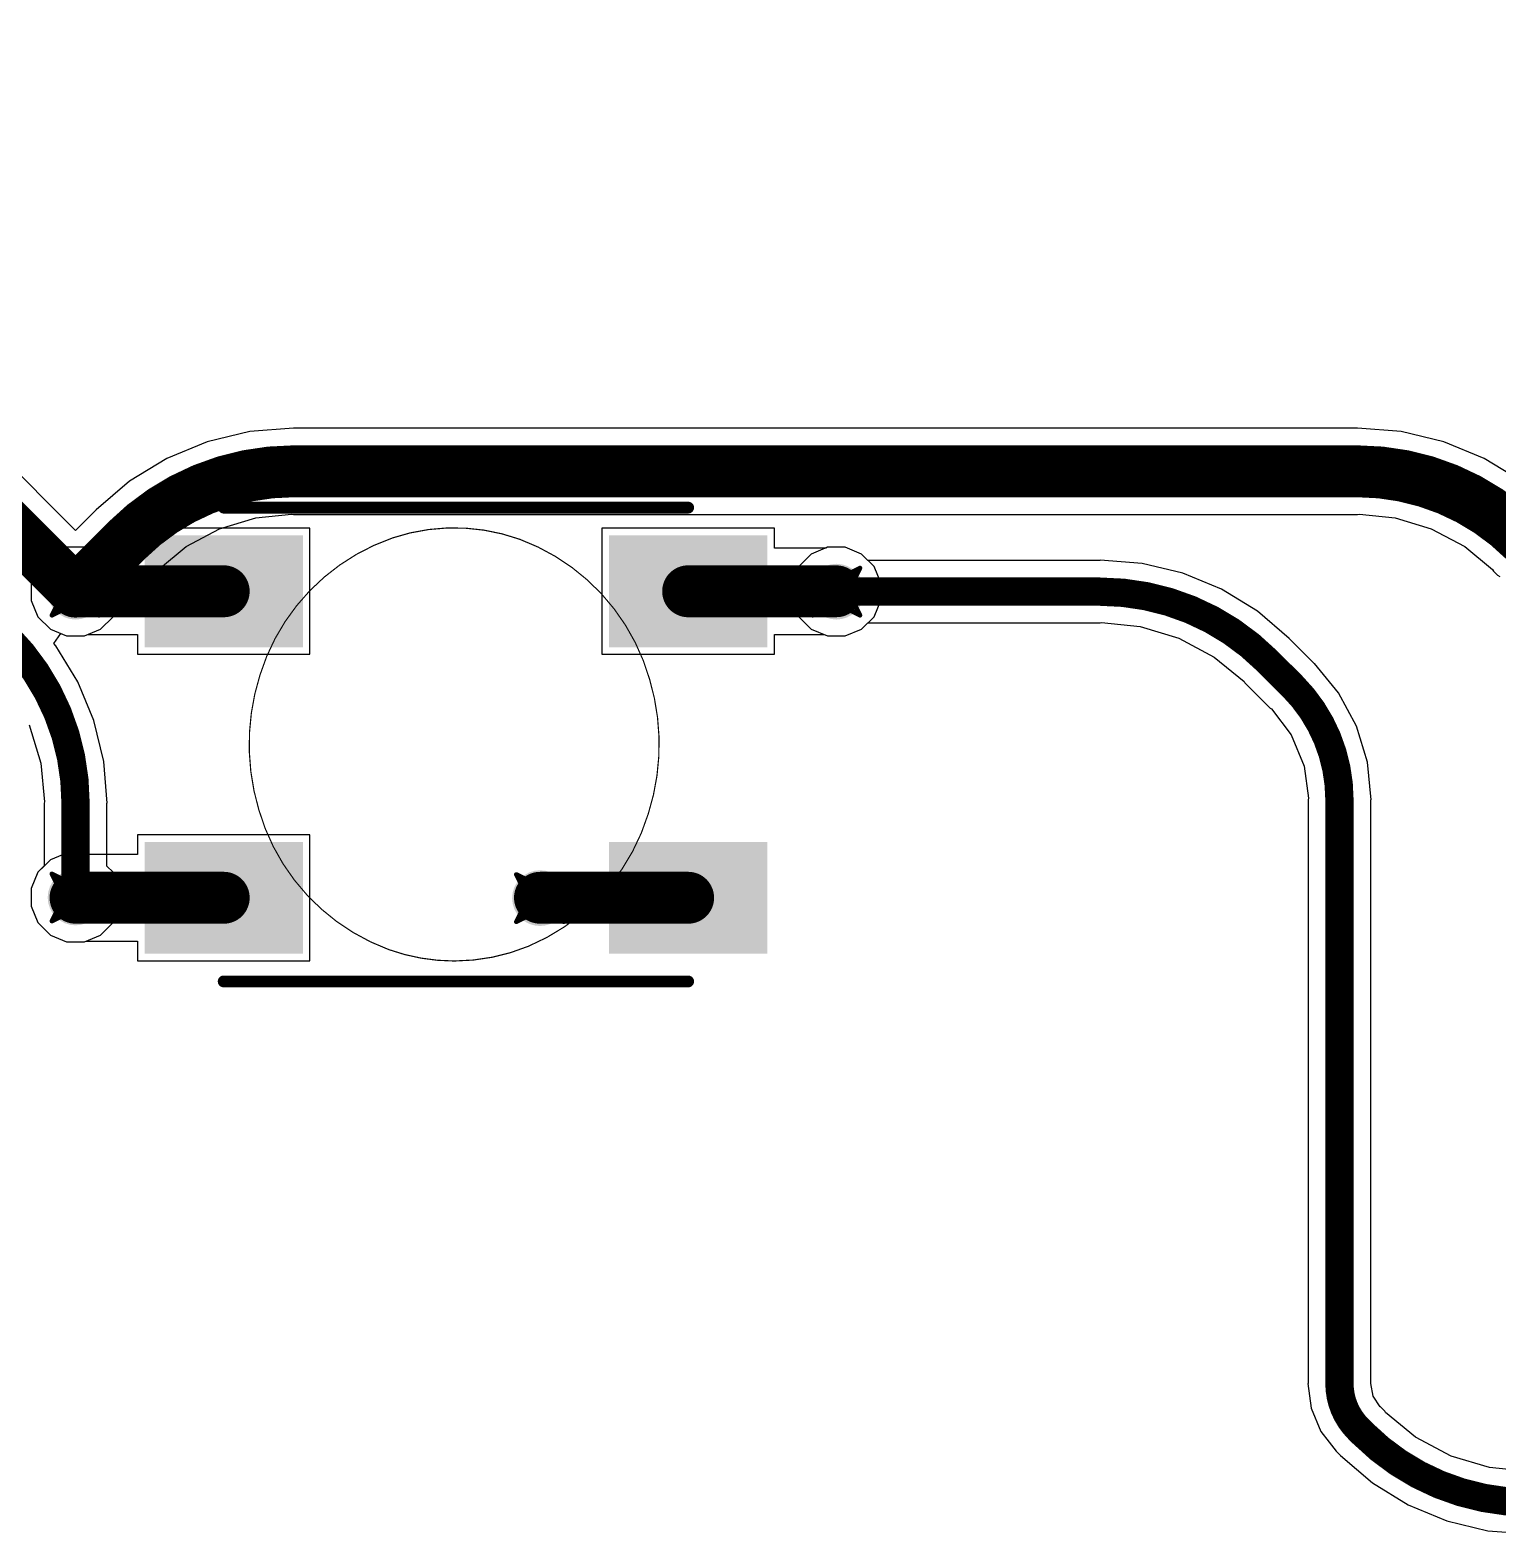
# Model space of a CAD drawing. Header units: inches. Extents: x -11 to 1110, y -7 to 455.
# Drawn here: x 149.17 to 164.98, y 293.23 to 309.42 of the extents above; entities that cross this region are included whole.
import ezdxf

# ---------------------------------------------------------------- set-up
doc = ezdxf.new("R2010")
doc.units = ezdxf.units.IN
for name, color, linetype in [('Bottom Layer', 5, 'Continuous'), ('Drill Drawing', 1, 'Continuous'), ('Mechanical 7', 56, 'Continuous'), ('Top Layer', 1, 'Continuous'), ('Top Overlay', 2, 'Continuous'), ('Top Paste', 8, 'Continuous'), ('Top Solder', 216, 'Continuous'), ('Via Holes', 16, 'Continuous')]:
    doc.layers.add(name, color=color, linetype=linetype)

msp = doc.modelspace()

# ---------------------------------------------------------------- hatches: boundary and pattern name
at = {"layer": 'Bottom Layer'}
h = msp.add_hatch(color=5, dxfattribs=at)
edge = h.paths.add_edge_path()
edge.add_arc((149.664, 303.377), 0.3, 0, 360)
h = msp.add_hatch(color=5, dxfattribs=at)
edge = h.paths.add_edge_path()
edge.add_arc((157.855, 303.377), 0.3, 0, 360)
h = msp.add_hatch(color=5, dxfattribs=at)
edge = h.paths.add_edge_path()
edge.add_arc((149.664, 300.084), 0.3, 0, 360)
h = msp.add_hatch(color=5, dxfattribs=at)
edge = h.paths.add_edge_path()
edge.add_arc((154.664, 300.077), 0.3, 0, 360)
at = {"layer": 'Top Layer'}
for points in [[(150.509, 303.881), (152.009, 303.881), (152.009, 302.881), (150.509, 302.881)], [(157.009, 302.881), (155.509, 302.881), (155.509, 303.881), (157.009, 303.881)], [(150.509, 300.581), (152.009, 300.581), (152.009, 299.581), (150.509, 299.581)], [(155.509, 300.581), (157.009, 300.581), (157.009, 299.581), (155.509, 299.581)]]:
    msp.add_hatch(color=1, dxfattribs=at).paths.add_polyline_path(points)
h = msp.add_hatch(color=1, dxfattribs=at)
edge = h.paths.add_edge_path()
edge.add_arc((149.664, 303.377), 0.3, 0, 360)
h = msp.add_hatch(color=1, dxfattribs=at)
edge = h.paths.add_edge_path()
edge.add_arc((157.855, 303.377), 0.3, 0, 360)
h = msp.add_hatch(color=1, dxfattribs=at)
edge = h.paths.add_edge_path()
edge.add_arc((149.664, 300.084), 0.3, 0, 360)
h = msp.add_hatch(color=1, dxfattribs=at)
edge = h.paths.add_edge_path()
edge.add_arc((154.664, 300.077), 0.3, 0, 360)
at = {"layer": 'Top Paste'}
for points in [[(150.509, 303.881), (152.009, 303.881), (152.009, 302.881), (150.509, 302.881)], [(157.009, 302.881), (155.509, 302.881), (155.509, 303.881), (157.009, 303.881)], [(150.509, 300.581), (152.009, 300.581), (152.009, 299.581), (150.509, 299.581)], [(155.509, 300.581), (157.009, 300.581), (157.009, 299.581), (155.509, 299.581)]]:
    msp.add_hatch(color=8, dxfattribs=at).paths.add_polyline_path(points)
at = {"layer": 'Top Solder'}
for points in [[(150.408, 303.982), (152.111, 303.982), (152.111, 302.779), (150.408, 302.779)], [(157.111, 302.779), (155.408, 302.779), (155.408, 303.982), (157.111, 303.982)], [(150.408, 300.682), (152.111, 300.682), (152.111, 299.479), (150.408, 299.479)], [(155.408, 300.682), (157.111, 300.682), (157.111, 299.479), (155.408, 299.479)]]:
    msp.add_hatch(color=216, dxfattribs=at).paths.add_polyline_path(points)
at = {"layer": 'Via Holes'}
h = msp.add_hatch(color=7, dxfattribs=at)
edge = h.paths.add_edge_path()
edge.add_arc((149.664, 303.377), 0.15, 0, 360)
h = msp.add_hatch(color=7, dxfattribs=at)
edge = h.paths.add_edge_path()
edge.add_arc((157.855, 303.377), 0.15, 0, 360)
h = msp.add_hatch(color=7, dxfattribs=at)
edge = h.paths.add_edge_path()
edge.add_arc((149.664, 300.084), 0.15, 0, 360)
h = msp.add_hatch(color=7, dxfattribs=at)
edge = h.paths.add_edge_path()
edge.add_arc((154.664, 300.077), 0.15, 0, 360)

# ---------------------------------------------------------------- linework, layer by layer
at = {"layer": 'Bottom Layer'}
for p, q in [((149.664, 304.037), (144.276, 309.424)), ((151.541, 305.102), (151.082, 304.992)), ((152.011, 305.139), (151.541, 305.102)), ((163.464, 305.139), (152.011, 305.139)), ((152.011, 305.139), (152.011, 305.139)), ((163.934, 305.102), (163.464, 305.139)), ((163.464, 305.139), (163.464, 305.139)), ((164.393, 304.992), (163.934, 305.102)), ((151.082, 304.992), (150.646, 304.812)), ((164.829, 304.812), (164.393, 304.992)), ((150.646, 304.812), (150.244, 304.565)), ((165.231, 304.565), (164.829, 304.812)), ((150.244, 304.565), (149.885, 304.259)), ((149.886, 304.259), (149.664, 304.037)), ((149.885, 304.259), (149.886, 304.259)), ((149.886, 304.259), (149.886, 304.259)), ((151.215, 304.055), (151.605, 304.173)), ((151.605, 304.173), (151.99, 304.211)), ((151.99, 304.211), (152.011, 304.207)), ((152.011, 304.207), (163.464, 304.207)), ((163.464, 304.207), (163.485, 304.211)), ((163.485, 304.211), (163.87, 304.173)), ((163.87, 304.173), (164.26, 304.055)), ((150.856, 303.863), (151.215, 304.055)), ((164.26, 304.055), (164.619, 303.863)), ((150.557, 303.617), (150.856, 303.863)), ((157.584, 303.782), (157.45, 303.648)), ((157.76, 303.855), (157.584, 303.782)), ((157.95, 303.855), (157.76, 303.855)), ((158.125, 303.782), (157.95, 303.855)), ((158.194, 303.714), (158.125, 303.782)), ((164.619, 303.863), (164.918, 303.617)), ((157.45, 303.648), (157.377, 303.472)), ((160.695, 303.714), (158.194, 303.714)), ((161.146, 303.681), (160.695, 303.716)), ((160.695, 303.716), (160.695, 303.714)), ((161.585, 303.576), (161.146, 303.681)), ((150.08, 303.135), (150.545, 303.599)), ((150.545, 303.599), (150.557, 303.617)), ((157.377, 303.472), (157.377, 303.282)), ((162.002, 303.403), (161.585, 303.576)), ((164.918, 303.617), (164.93, 303.599)), ((164.93, 303.599), (164.974, 303.556)), ((164.974, 303.556), (164.996, 303.541)), ((162.388, 303.167), (162.002, 303.403)), ((150.069, 303.107), (150.08, 303.135)), ((157.377, 303.282), (157.45, 303.107)), ((162.731, 302.873), (162.388, 303.167)), ((149.759, 302.9), (149.934, 302.972)), ((149.934, 302.972), (150.069, 303.107)), ((157.45, 303.107), (157.584, 302.972)), ((157.584, 302.972), (157.76, 302.9)), ((157.95, 302.9), (158.125, 302.972)), ((158.125, 302.972), (158.194, 303.041)), ((158.194, 303.041), (160.695, 303.041)), ((160.695, 303.041), (160.71, 303.044)), ((160.71, 303.044), (161.126, 303.003)), ((161.126, 303.003), (161.54, 302.877)), ((149.429, 302.82), (149.505, 302.926)), ((149.453, 302.792), (149.429, 302.82)), ((149.505, 302.926), (149.568, 302.9)), ((149.568, 302.9), (149.759, 302.9)), ((157.76, 302.9), (157.95, 302.9)), ((161.54, 302.877), (161.922, 302.673)), ((162.729, 302.871), (162.731, 302.873)), ((163.001, 302.6), (162.729, 302.871)), ((149.689, 302.407), (149.453, 302.792)), ((161.922, 302.673), (162.245, 302.408)), ((163.004, 302.602), (163.001, 302.6)), ((163.262, 302.288), (163.004, 302.602)), ((149.862, 301.989), (149.689, 302.407)), ((162.245, 302.408), (162.253, 302.395)), ((162.253, 302.395), (162.525, 302.124)), ((163.453, 301.929), (163.262, 302.288)), ((162.525, 302.124), (162.54, 302.114)), ((162.54, 302.114), (162.752, 301.837)), ((149.163, 301.944), (149.289, 301.53)), ((149.967, 301.55), (149.862, 301.989)), ((163.572, 301.54), (163.453, 301.929)), ((162.752, 301.837), (162.892, 301.498)), ((149.289, 301.53), (149.33, 301.114)), ((150.003, 301.1), (149.967, 301.55)), ((163.611, 301.135), (163.572, 301.54)), ((162.892, 301.498), (162.938, 301.153)), ((149.33, 301.114), (149.327, 301.1)), ((149.327, 301.1), (149.327, 300.423)), ((150, 300.423), (150, 301.1)), ((150, 301.1), (150.003, 301.1)), ((162.938, 301.153), (162.935, 301.135)), ((162.935, 301.135), (162.935, 294.851)), ((163.608, 294.851), (163.608, 301.135)), ((163.608, 301.135), (163.611, 301.135)), ((149.327, 300.423), (149.258, 300.355)), ((150.069, 300.355), (150, 300.423)), ((149.258, 300.355), (149.186, 300.179)), ((150.141, 300.179), (150.069, 300.355)), ((149.186, 300.179), (149.186, 299.989)), ((150.141, 299.989), (150.141, 300.179)), ((149.186, 299.989), (149.258, 299.814)), ((150.069, 299.814), (150.141, 299.989)), ((149.258, 299.814), (149.393, 299.679)), ((149.934, 299.679), (150.069, 299.814)), ((149.393, 299.679), (149.568, 299.606)), ((149.568, 299.606), (149.759, 299.606)), ((149.759, 299.606), (149.934, 299.679)), ((162.935, 294.851), (162.932, 294.851)), ((162.932, 294.851), (162.967, 294.584)), ((163.608, 294.85), (163.608, 294.851)), ((163.634, 294.714), (163.608, 294.85)), ((163.711, 294.6), (163.634, 294.714)), ((162.967, 294.584), (163.071, 294.335)), ((163.712, 294.599), (163.711, 294.6)), ((163.759, 294.552), (163.712, 294.599)), ((163.767, 294.54), (163.759, 294.552)), ((164.09, 294.274), (163.767, 294.54)), ((163.071, 294.335), (163.16, 294.218)), ((164.472, 294.07), (164.09, 294.274)), ((163.16, 294.218), (163.234, 294.121)), ((163.234, 294.121), (163.234, 294.121)), ((163.234, 294.121), (163.235, 294.121)), ((163.235, 294.121), (163.281, 294.074)), ((163.281, 294.074), (163.281, 294.074)), ((163.281, 294.074), (163.281, 294.074)), ((163.281, 294.074), (163.625, 293.781)), ((164.886, 293.945), (164.472, 294.07)), ((165.302, 293.904), (164.886, 293.945)), ((163.625, 293.781), (164.01, 293.545)), ((164.01, 293.545), (164.427, 293.372)), ((164.427, 293.372), (164.867, 293.266)), ((164.867, 293.266), (165.317, 293.231))]:
    msp.add_line(p, q, dxfattribs=at)
for points in [[(143.947, 309.094, 0.559, 0.559, 0), (149.664, 303.377, 0.559, 0.559, 0)], [(150.215, 303.929, 0.559, 0.559, -0.198912), (152.011, 304.673, 0.559, 0.559, 0)], [(152.011, 304.673, 0.559, 0.559, 0), (163.464, 304.673, 0.559, 0.559, 0)], [(163.464, 304.673, 0.559, 0.559, -0.198912), (165.26, 303.929, 0.559, 0.559, 0)], [(149.664, 303.377, 0.559, 0.559, 0), (150.215, 303.929, 0.559, 0.559, 0)], [(157.855, 303.377, 0.305, 0.305, 0), (160.695, 303.377, 0.305, 0.305, 0)], [(160.695, 303.377, 0.305, 0.305, -0.198912), (162.491, 302.633, 0.305, 0.305, 0)], [(148.92, 302.896, 0.305, 0.305, -0.198912), (149.664, 301.1, 0.305, 0.305, 0)], [(162.491, 302.633, 0.305, 0.305, 0), (162.763, 302.362, 0.305, 0.305, 0)], [(162.763, 302.362, 0.305, 0.305, -0.198912), (163.271, 301.135, 0.305, 0.305, 0)], [(149.664, 300.084, 0.305, 0.305, 0), (149.664, 301.1, 0.305, 0.305, 0)], [(163.271, 294.851, 0.305, 0.305, 0), (163.271, 301.135, 0.305, 0.305, 0)], [(163.474, 294.361, 0.305, 0.305, -0.19878), (163.271, 294.851, 0.305, 0.305, 0)], [(163.474, 294.361, 0.305, 0.305, 0), (163.521, 294.314, 0.305, 0.305, 0)], [(163.474, 294.361, 0.305, 0.305, 0), (163.474, 294.361, 0.305, 0.305, 0)], [(163.474, 294.361, 0.305, 0.305, -0.000127), (163.474, 294.361, 0.305, 0.305, 0)], [(165.317, 293.57, 0.305, 0.305, -0.198912), (163.521, 294.314, 0.305, 0.305, 0)]]:
    msp.add_lwpolyline(points, format="xyseb", dxfattribs=at)
for points in [[(151.872, 304.673, 0.279, 0.279, 1), (152.151, 304.673, 0.279, 0.279, 1)], [(151.872, 304.673, 0.279, 0.279, 1), (152.151, 304.673, 0.279, 0.279, 1)], [(163.324, 304.673, 0.279, 0.279, 1), (163.603, 304.673, 0.279, 0.279, 1)], [(163.324, 304.673, 0.279, 0.279, 1), (163.603, 304.673, 0.279, 0.279, 1)], [(150.075, 303.929, 0.279, 0.279, 1), (150.355, 303.929, 0.279, 0.279, 1)], [(150.075, 303.929, 0.279, 0.279, 1), (150.355, 303.929, 0.279, 0.279, 1)], [(149.524, 303.377, 0.279, 0.279, 1), (149.803, 303.377, 0.279, 0.279, 1)], [(149.524, 303.377, 0.279, 0.279, 1), (149.803, 303.377, 0.279, 0.279, 1)], [(157.779, 303.377, 0.152, 0.152, 1), (157.931, 303.377, 0.152, 0.152, 1)], [(160.619, 303.377, 0.152, 0.152, 1), (160.772, 303.377, 0.152, 0.152, 1)], [(160.619, 303.377, 0.152, 0.152, 1), (160.772, 303.377, 0.152, 0.152, 1)], [(162.415, 302.633, 0.152, 0.152, 1), (162.568, 302.633, 0.152, 0.152, 1)], [(162.415, 302.633, 0.152, 0.152, 1), (162.568, 302.633, 0.152, 0.152, 1)], [(162.687, 302.362, 0.152, 0.152, 1), (162.839, 302.362, 0.152, 0.152, 1)], [(162.687, 302.362, 0.152, 0.152, 1), (162.839, 302.362, 0.152, 0.152, 1)], [(149.587, 301.1, 0.152, 0.152, 1), (149.74, 301.1, 0.152, 0.152, 1)], [(149.587, 301.1, 0.152, 0.152, 1), (149.74, 301.1, 0.152, 0.152, 1)], [(163.195, 301.135, 0.152, 0.152, 1), (163.347, 301.135, 0.152, 0.152, 1)], [(163.195, 301.135, 0.152, 0.152, 1), (163.347, 301.135, 0.152, 0.152, 1)], [(149.587, 300.084, 0.152, 0.152, 1), (149.74, 300.084, 0.152, 0.152, 1)], [(163.195, 294.851, 0.152, 0.152, 1), (163.347, 294.851, 0.152, 0.152, 1)], [(163.195, 294.851, 0.152, 0.152, 1), (163.347, 294.851, 0.152, 0.152, 1)], [(163.398, 294.361, 0.152, 0.152, 1), (163.551, 294.361, 0.152, 0.152, 1)], [(163.398, 294.361, 0.152, 0.152, 1), (163.55, 294.361, 0.152, 0.152, 1)], [(163.398, 294.361, 0.152, 0.152, 1), (163.551, 294.361, 0.152, 0.152, 1)], [(163.398, 294.361, 0.152, 0.152, 1), (163.551, 294.361, 0.152, 0.152, 1)], [(163.398, 294.361, 0.152, 0.152, 1), (163.55, 294.361, 0.152, 0.152, 1)], [(163.398, 294.361, 0.152, 0.152, 1), (163.55, 294.361, 0.152, 0.152, 1)], [(163.445, 294.314, 0.152, 0.152, 1), (163.597, 294.314, 0.152, 0.152, 1)], [(163.445, 294.314, 0.152, 0.152, 1), (163.597, 294.314, 0.152, 0.152, 1)]]:
    msp.add_lwpolyline(points, format="xyseb", close=True, dxfattribs=at)
at = {"layer": 'Drill Drawing'}
for points in [[(149.41, 303.631, 0.0508, 0.0508, 0), (149.664, 303.504, 0.0508, 0.0508, 0)], [(149.41, 303.631, 0.0508, 0.0508, 0), (149.537, 303.377, 0.0508, 0.0508, 0)], [(149.664, 303.504, 0.0508, 0.0508, 0), (149.918, 303.631, 0.0508, 0.0508, 0)], [(149.791, 303.377, 0.0508, 0.0508, 0), (149.918, 303.631, 0.0508, 0.0508, 0)], [(157.601, 303.631, 0.0508, 0.0508, 0), (157.855, 303.504, 0.0508, 0.0508, 0)], [(157.601, 303.631, 0.0508, 0.0508, 0), (157.728, 303.377, 0.0508, 0.0508, 0)], [(157.855, 303.504, 0.0508, 0.0508, 0), (158.109, 303.631, 0.0508, 0.0508, 0)], [(157.982, 303.377, 0.0508, 0.0508, 0), (158.109, 303.631, 0.0508, 0.0508, 0)], [(149.41, 303.123, 0.0508, 0.0508, 0), (149.537, 303.377, 0.0508, 0.0508, 0)], [(149.791, 303.377, 0.0508, 0.0508, 0), (149.918, 303.123, 0.0508, 0.0508, 0)], [(157.601, 303.123, 0.0508, 0.0508, 0), (157.728, 303.377, 0.0508, 0.0508, 0)], [(157.982, 303.377, 0.0508, 0.0508, 0), (158.109, 303.123, 0.0508, 0.0508, 0)], [(149.41, 303.123, 0.0508, 0.0508, 0), (149.664, 303.25, 0.0508, 0.0508, 0)], [(149.664, 303.25, 0.0508, 0.0508, 0), (149.918, 303.123, 0.0508, 0.0508, 0)], [(157.601, 303.123, 0.0508, 0.0508, 0), (157.855, 303.25, 0.0508, 0.0508, 0)], [(157.855, 303.25, 0.0508, 0.0508, 0), (158.109, 303.123, 0.0508, 0.0508, 0)], [(149.41, 300.338, 0.0508, 0.0508, 0), (149.664, 300.211, 0.0508, 0.0508, 0)], [(149.41, 300.338, 0.0508, 0.0508, 0), (149.537, 300.084, 0.0508, 0.0508, 0)], [(149.664, 300.211, 0.0508, 0.0508, 0), (149.918, 300.338, 0.0508, 0.0508, 0)], [(149.791, 300.084, 0.0508, 0.0508, 0), (149.918, 300.338, 0.0508, 0.0508, 0)], [(154.41, 300.331, 0.0508, 0.0508, 0), (154.664, 300.204, 0.0508, 0.0508, 0)], [(154.41, 300.331, 0.0508, 0.0508, 0), (154.537, 300.077, 0.0508, 0.0508, 0)], [(154.664, 300.204, 0.0508, 0.0508, 0), (154.918, 300.331, 0.0508, 0.0508, 0)], [(154.791, 300.077, 0.0508, 0.0508, 0), (154.918, 300.331, 0.0508, 0.0508, 0)], [(149.41, 299.83, 0.0508, 0.0508, 0), (149.537, 300.084, 0.0508, 0.0508, 0)], [(149.791, 300.084, 0.0508, 0.0508, 0), (149.918, 299.83, 0.0508, 0.0508, 0)], [(154.41, 299.823, 0.0508, 0.0508, 0), (154.537, 300.077, 0.0508, 0.0508, 0)], [(154.791, 300.077, 0.0508, 0.0508, 0), (154.918, 299.823, 0.0508, 0.0508, 0)], [(149.41, 299.83, 0.0508, 0.0508, 0), (149.664, 299.957, 0.0508, 0.0508, 0)], [(149.664, 299.957, 0.0508, 0.0508, 0), (149.918, 299.83, 0.0508, 0.0508, 0)], [(154.41, 299.823, 0.0508, 0.0508, 0), (154.664, 299.95, 0.0508, 0.0508, 0)], [(154.664, 299.95, 0.0508, 0.0508, 0), (154.918, 299.823, 0.0508, 0.0508, 0)]]:
    msp.add_lwpolyline(points, format="xyseb", dxfattribs=at)
for points in [[(149.397, 303.631, 0.0254, 0.0254, 1), (149.422, 303.631, 0.0254, 0.0254, 1)], [(149.397, 303.631, 0.0254, 0.0254, 1), (149.422, 303.631, 0.0254, 0.0254, 1)], [(149.905, 303.631, 0.0254, 0.0254, 1), (149.93, 303.631, 0.0254, 0.0254, 1)], [(149.905, 303.631, 0.0254, 0.0254, 1), (149.93, 303.631, 0.0254, 0.0254, 1)], [(157.588, 303.631, 0.0254, 0.0254, 1), (157.613, 303.631, 0.0254, 0.0254, 1)], [(157.588, 303.631, 0.0254, 0.0254, 1), (157.613, 303.631, 0.0254, 0.0254, 1)], [(158.096, 303.631, 0.0254, 0.0254, 1), (158.121, 303.631, 0.0254, 0.0254, 1)], [(158.096, 303.631, 0.0254, 0.0254, 1), (158.121, 303.631, 0.0254, 0.0254, 1)], [(149.651, 303.504, 0.0254, 0.0254, 1), (149.676, 303.504, 0.0254, 0.0254, 1)], [(149.651, 303.504, 0.0254, 0.0254, 1), (149.676, 303.504, 0.0254, 0.0254, 1)], [(157.842, 303.504, 0.0254, 0.0254, 1), (157.867, 303.504, 0.0254, 0.0254, 1)], [(157.842, 303.504, 0.0254, 0.0254, 1), (157.867, 303.504, 0.0254, 0.0254, 1)], [(149.524, 303.377, 0.0254, 0.0254, 1), (149.549, 303.377, 0.0254, 0.0254, 1)], [(149.524, 303.377, 0.0254, 0.0254, 1), (149.549, 303.377, 0.0254, 0.0254, 1)], [(149.778, 303.377, 0.0254, 0.0254, 1), (149.803, 303.377, 0.0254, 0.0254, 1)], [(149.778, 303.377, 0.0254, 0.0254, 1), (149.803, 303.377, 0.0254, 0.0254, 1)], [(157.715, 303.377, 0.0254, 0.0254, 1), (157.74, 303.377, 0.0254, 0.0254, 1)], [(157.715, 303.377, 0.0254, 0.0254, 1), (157.74, 303.377, 0.0254, 0.0254, 1)], [(157.969, 303.377, 0.0254, 0.0254, 1), (157.994, 303.377, 0.0254, 0.0254, 1)], [(157.969, 303.377, 0.0254, 0.0254, 1), (157.994, 303.377, 0.0254, 0.0254, 1)], [(149.397, 303.123, 0.0254, 0.0254, 1), (149.422, 303.123, 0.0254, 0.0254, 1)], [(149.397, 303.123, 0.0254, 0.0254, 1), (149.422, 303.123, 0.0254, 0.0254, 1)], [(149.651, 303.25, 0.0254, 0.0254, 1), (149.676, 303.25, 0.0254, 0.0254, 1)], [(149.651, 303.25, 0.0254, 0.0254, 1), (149.676, 303.25, 0.0254, 0.0254, 1)], [(149.905, 303.123, 0.0254, 0.0254, 1), (149.93, 303.123, 0.0254, 0.0254, 1)], [(149.905, 303.123, 0.0254, 0.0254, 1), (149.93, 303.123, 0.0254, 0.0254, 1)], [(157.588, 303.123, 0.0254, 0.0254, 1), (157.613, 303.123, 0.0254, 0.0254, 1)], [(157.588, 303.123, 0.0254, 0.0254, 1), (157.613, 303.123, 0.0254, 0.0254, 1)], [(157.842, 303.25, 0.0254, 0.0254, 1), (157.867, 303.25, 0.0254, 0.0254, 1)], [(157.842, 303.25, 0.0254, 0.0254, 1), (157.867, 303.25, 0.0254, 0.0254, 1)], [(158.096, 303.123, 0.0254, 0.0254, 1), (158.121, 303.123, 0.0254, 0.0254, 1)], [(158.096, 303.123, 0.0254, 0.0254, 1), (158.121, 303.123, 0.0254, 0.0254, 1)], [(149.397, 300.338, 0.0254, 0.0254, 1), (149.422, 300.338, 0.0254, 0.0254, 1)], [(149.397, 300.338, 0.0254, 0.0254, 1), (149.422, 300.338, 0.0254, 0.0254, 1)], [(149.651, 300.211, 0.0254, 0.0254, 1), (149.676, 300.211, 0.0254, 0.0254, 1)], [(149.651, 300.211, 0.0254, 0.0254, 1), (149.676, 300.211, 0.0254, 0.0254, 1)], [(149.905, 300.338, 0.0254, 0.0254, 1), (149.93, 300.338, 0.0254, 0.0254, 1)], [(149.905, 300.338, 0.0254, 0.0254, 1), (149.93, 300.338, 0.0254, 0.0254, 1)], [(154.397, 300.331, 0.0254, 0.0254, 1), (154.422, 300.331, 0.0254, 0.0254, 1)], [(154.397, 300.331, 0.0254, 0.0254, 1), (154.422, 300.331, 0.0254, 0.0254, 1)], [(154.651, 300.204, 0.0254, 0.0254, 1), (154.676, 300.204, 0.0254, 0.0254, 1)], [(154.651, 300.204, 0.0254, 0.0254, 1), (154.676, 300.204, 0.0254, 0.0254, 1)], [(154.905, 300.331, 0.0254, 0.0254, 1), (154.93, 300.331, 0.0254, 0.0254, 1)], [(154.905, 300.331, 0.0254, 0.0254, 1), (154.93, 300.331, 0.0254, 0.0254, 1)], [(149.524, 300.084, 0.0254, 0.0254, 1), (149.549, 300.084, 0.0254, 0.0254, 1)], [(149.524, 300.084, 0.0254, 0.0254, 1), (149.549, 300.084, 0.0254, 0.0254, 1)], [(149.778, 300.084, 0.0254, 0.0254, 1), (149.803, 300.084, 0.0254, 0.0254, 1)], [(149.778, 300.084, 0.0254, 0.0254, 1), (149.803, 300.084, 0.0254, 0.0254, 1)], [(154.524, 300.077, 0.0254, 0.0254, 1), (154.549, 300.077, 0.0254, 0.0254, 1)], [(154.524, 300.077, 0.0254, 0.0254, 1), (154.549, 300.077, 0.0254, 0.0254, 1)], [(154.778, 300.077, 0.0254, 0.0254, 1), (154.803, 300.077, 0.0254, 0.0254, 1)], [(154.778, 300.077, 0.0254, 0.0254, 1), (154.803, 300.077, 0.0254, 0.0254, 1)], [(149.651, 299.957, 0.0254, 0.0254, 1), (149.676, 299.957, 0.0254, 0.0254, 1)], [(149.651, 299.957, 0.0254, 0.0254, 1), (149.676, 299.957, 0.0254, 0.0254, 1)], [(154.651, 299.95, 0.0254, 0.0254, 1), (154.676, 299.95, 0.0254, 0.0254, 1)], [(154.651, 299.95, 0.0254, 0.0254, 1), (154.676, 299.95, 0.0254, 0.0254, 1)], [(149.397, 299.83, 0.0254, 0.0254, 1), (149.422, 299.83, 0.0254, 0.0254, 1)], [(149.397, 299.83, 0.0254, 0.0254, 1), (149.422, 299.83, 0.0254, 0.0254, 1)], [(149.905, 299.83, 0.0254, 0.0254, 1), (149.93, 299.83, 0.0254, 0.0254, 1)], [(149.905, 299.83, 0.0254, 0.0254, 1), (149.93, 299.83, 0.0254, 0.0254, 1)], [(154.397, 299.823, 0.0254, 0.0254, 1), (154.422, 299.823, 0.0254, 0.0254, 1)], [(154.397, 299.823, 0.0254, 0.0254, 1), (154.422, 299.823, 0.0254, 0.0254, 1)], [(154.905, 299.823, 0.0254, 0.0254, 1), (154.93, 299.823, 0.0254, 0.0254, 1)], [(154.905, 299.823, 0.0254, 0.0254, 1), (154.93, 299.823, 0.0254, 0.0254, 1)]]:
    msp.add_lwpolyline(points, format="xyseb", close=True, dxfattribs=at)
at = {"layer": 'Mechanical 7'}
for points in [[(151.649, 302.478, 0.0127, 0.0127, -0.23898), (153.075, 303.955, 0.0127, 0.0127, 0)], [(153.075, 303.955, 0.0127, 0.0127, -0.169442), (154.446, 303.941, 0.0127, 0.0127, 0)], [(154.446, 303.941, 0.0127, 0.0127, -0.238828), (155.844, 302.434, 0.0127, 0.0127, 0)], [(151.637, 301.029, 0.0127, 0.0127, -0.151307), (151.649, 302.478, 0.0127, 0.0127, 0)], [(155.844, 302.434, 0.0127, 0.0127, -0.151529), (155.83, 300.986, 0.0127, 0.0127, 0)], [(153.036, 299.523, 0.0127, 0.0127, -0.238383), (151.637, 301.029, 0.0127, 0.0127, 0)], [(155.83, 300.986, 0.0127, 0.0127, -0.222502), (154.54, 299.559, 0.0127, 0.0127, 0)], [(153.741, 299.4, 0.0127, 0.0127, -0.086466), (153.036, 299.523, 0.0127, 0.0127, 0)], [(154.54, 299.559, 0.0127, 0.0127, -0.097841), (153.741, 299.4, 0.0127, 0.0127, 0)]]:
    msp.add_lwpolyline(points, format="xyseb", dxfattribs=at)
for points in [[(153.071, 303.955, 0.00635, 0.00635, 1), (153.078, 303.955, 0.00635, 0.00635, 1)], [(153.071, 303.955, 0.00635, 0.00635, 1), (153.078, 303.955, 0.00635, 0.00635, 1)], [(154.442, 303.941, 0.00635, 0.00635, 1), (154.449, 303.941, 0.00635, 0.00635, 1)], [(154.442, 303.941, 0.00635, 0.00635, 1), (154.449, 303.941, 0.00635, 0.00635, 1)], [(151.646, 302.478, 0.00635, 0.00635, 1), (151.652, 302.478, 0.00635, 0.00635, 1)], [(151.646, 302.478, 0.00635, 0.00635, 1), (151.652, 302.478, 0.00635, 0.00635, 1)], [(155.841, 302.434, 0.00635, 0.00635, 1), (155.848, 302.434, 0.00635, 0.00635, 1)], [(155.841, 302.434, 0.00635, 0.00635, 1), (155.848, 302.434, 0.00635, 0.00635, 1)], [(151.634, 301.029, 0.00635, 0.00635, 1), (151.64, 301.029, 0.00635, 0.00635, 1)], [(151.634, 301.029, 0.00635, 0.00635, 1), (151.64, 301.029, 0.00635, 0.00635, 1)], [(155.827, 300.986, 0.00635, 0.00635, 1), (155.833, 300.986, 0.00635, 0.00635, 1)], [(155.827, 300.986, 0.00635, 0.00635, 1), (155.833, 300.986, 0.00635, 0.00635, 1)], [(153.033, 299.523, 0.00635, 0.00635, 1), (153.039, 299.523, 0.00635, 0.00635, 1)], [(153.033, 299.523, 0.00635, 0.00635, 1), (153.039, 299.523, 0.00635, 0.00635, 1)], [(154.536, 299.559, 0.00635, 0.00635, 1), (154.543, 299.559, 0.00635, 0.00635, 1)], [(154.536, 299.559, 0.00635, 0.00635, 1), (154.543, 299.559, 0.00635, 0.00635, 1)], [(153.738, 299.4, 0.00635, 0.00635, 1), (153.744, 299.4, 0.00635, 0.00635, 1)], [(153.738, 299.4, 0.00635, 0.00635, 1), (153.744, 299.4, 0.00635, 0.00635, 1)]]:
    msp.add_lwpolyline(points, format="xyseb", close=True, dxfattribs=at)
at = {"layer": 'Top Layer'}
for p, q in [((152.187, 304.059), (150.331, 304.059)), ((150.331, 304.059), (150.331, 303.847)), ((152.187, 302.703), (152.187, 304.059)), ((157.187, 304.059), (155.331, 304.059)), ((155.331, 304.059), (155.331, 302.703)), ((157.187, 303.847), (157.187, 304.059)), ((149.393, 303.782), (149.258, 303.648)), ((149.568, 303.855), (149.393, 303.782)), ((149.759, 303.855), (149.568, 303.855)), ((149.778, 303.847), (149.759, 303.855)), ((150.331, 303.847), (149.778, 303.847)), ((157.74, 303.847), (157.187, 303.847)), ((157.76, 303.855), (157.74, 303.847)), ((157.95, 303.855), (157.76, 303.855)), ((158.125, 303.782), (157.95, 303.855)), ((158.26, 303.648), (158.125, 303.782)), ((149.258, 303.648), (149.186, 303.472)), ((158.333, 303.472), (158.26, 303.648)), ((149.186, 303.472), (149.186, 303.282)), ((158.333, 303.282), (158.333, 303.472)), ((149.186, 303.282), (149.258, 303.107)), ((158.26, 303.107), (158.333, 303.282)), ((149.258, 303.107), (149.393, 302.972)), ((149.393, 302.972), (149.568, 302.9)), ((157.95, 302.9), (158.125, 302.972)), ((158.125, 302.972), (158.26, 303.107)), ((149.568, 302.9), (149.759, 302.9)), ((149.759, 302.9), (149.795, 302.915)), ((149.795, 302.915), (150.331, 302.915)), ((150.331, 302.915), (150.331, 302.703)), ((157.187, 302.703), (157.187, 302.915)), ((157.187, 302.915), (157.723, 302.915)), ((157.723, 302.915), (157.76, 302.9)), ((157.76, 302.9), (157.95, 302.9)), ((150.331, 302.703), (152.187, 302.703)), ((155.331, 302.703), (157.187, 302.703)), ((152.187, 300.759), (150.331, 300.759)), ((150.331, 300.759), (150.331, 300.547)), ((152.187, 299.403), (152.187, 300.759)), ((149.568, 300.562), (149.393, 300.489)), ((149.759, 300.562), (149.568, 300.562)), ((149.795, 300.547), (149.759, 300.562)), ((150.331, 300.547), (149.795, 300.547)), ((149.393, 300.489), (149.258, 300.355)), ((149.258, 300.355), (149.186, 300.179)), ((149.186, 300.179), (149.186, 299.989)), ((149.186, 299.989), (149.258, 299.814)), ((149.258, 299.814), (149.393, 299.679)), ((149.393, 299.679), (149.568, 299.606)), ((149.568, 299.606), (149.759, 299.606)), ((149.759, 299.606), (149.778, 299.615)), ((149.778, 299.615), (150.331, 299.615)), ((150.331, 299.615), (150.331, 299.403)), ((150.331, 299.403), (152.187, 299.403))]:
    msp.add_line(p, q, dxfattribs=at)
for points in [[(149.664, 303.381, 0.559, 0.559, 0), (151.259, 303.381, 0.559, 0.559, 0)], [(156.259, 303.381, 0.559, 0.559, 0), (157.855, 303.381, 0.559, 0.559, 0)], [(149.664, 300.081, 0.559, 0.559, 0), (151.259, 300.081, 0.559, 0.559, 0)], [(154.664, 300.081, 0.559, 0.559, 0), (156.259, 300.081, 0.559, 0.559, 0)]]:
    msp.add_lwpolyline(points, format="xyseb", dxfattribs=at)
for points in [[(149.524, 303.381, 0.279, 0.279, 1), (149.803, 303.381, 0.279, 0.279, 1)], [(151.119, 303.381, 0.279, 0.279, 1), (151.399, 303.381, 0.279, 0.279, 1)], [(156.119, 303.381, 0.279, 0.279, 1), (156.399, 303.381, 0.279, 0.279, 1)], [(157.715, 303.381, 0.279, 0.279, 1), (157.994, 303.381, 0.279, 0.279, 1)], [(149.524, 300.081, 0.279, 0.279, 1), (149.803, 300.081, 0.279, 0.279, 1)], [(151.119, 300.081, 0.279, 0.279, 1), (151.399, 300.081, 0.279, 0.279, 1)], [(154.524, 300.081, 0.279, 0.279, 1), (154.803, 300.081, 0.279, 0.279, 1)], [(156.119, 300.081, 0.279, 0.279, 1), (156.399, 300.081, 0.279, 0.279, 1)]]:
    msp.add_lwpolyline(points, format="xyseb", close=True, dxfattribs=at)
at = {"layer": 'Top Overlay'}
for points in [[(151.259, 304.282, 0.127, 0.127, 0), (156.259, 304.282, 0.127, 0.127, 0)], [(150.203, 303.534, 0.254, 0.254, 0), (150.33, 303.407, 0.254, 0.254, 0)], [(150.203, 303.28, 0.254, 0.254, 0), (150.203, 303.534, 0.254, 0.254, 0)], [(150.203, 303.28, 0.254, 0.254, 0), (150.33, 303.407, 0.254, 0.254, 0)], [(151.259, 299.18, 0.127, 0.127, 0), (156.259, 299.18, 0.127, 0.127, 0)]]:
    msp.add_lwpolyline(points, format="xyseb", dxfattribs=at)
for points in [[(151.227, 304.282, 0.0635, 0.0635, 1), (151.291, 304.282, 0.0635, 0.0635, 1)], [(156.227, 304.282, 0.0635, 0.0635, 1), (156.291, 304.282, 0.0635, 0.0635, 1)], [(150.14, 303.534, 0.127, 0.127, 1), (150.267, 303.534, 0.127, 0.127, 1)], [(150.14, 303.534, 0.127, 0.127, 1), (150.267, 303.534, 0.127, 0.127, 1)], [(150.267, 303.407, 0.127, 0.127, 1), (150.394, 303.407, 0.127, 0.127, 1)], [(150.267, 303.407, 0.127, 0.127, 1), (150.394, 303.407, 0.127, 0.127, 1)], [(150.14, 303.28, 0.127, 0.127, 1), (150.267, 303.28, 0.127, 0.127, 1)], [(150.14, 303.28, 0.127, 0.127, 1), (150.267, 303.28, 0.127, 0.127, 1)], [(151.227, 299.18, 0.0635, 0.0635, 1), (151.291, 299.18, 0.0635, 0.0635, 1)], [(156.227, 299.18, 0.0635, 0.0635, 1), (156.291, 299.18, 0.0635, 0.0635, 1)]]:
    msp.add_lwpolyline(points, format="xyseb", close=True, dxfattribs=at)

doc.saveas('drawing.dxf')
